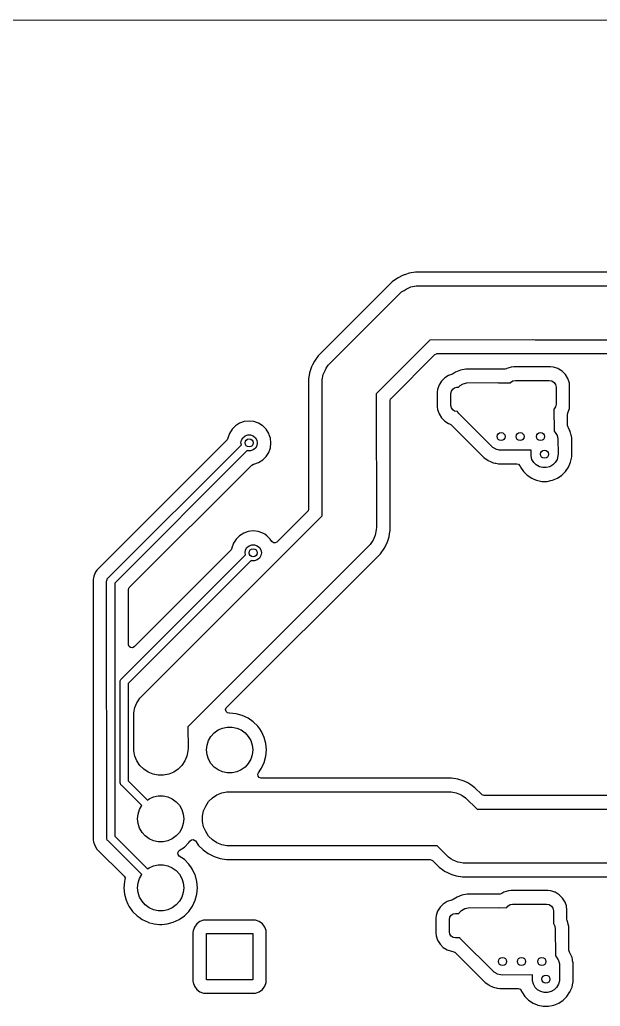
# Model space of a CAD drawing. Extents: x 40 to 347, y -158 to -43.
# Drawn here: x 246 to 267.39, y -138.02 to -101.65 of the extents above; entities that cross this region are included whole.
import ezdxf

# ---------------------------------------------------------------- set-up
doc = ezdxf.new("R2010")
doc.units = 0
doc.layers.add('BLACK', color=7, linetype='CONTINUOUS')

msp = doc.modelspace()

# ---------------------------------------------------------------- linework, layer by layer
at = {"layer": 'BLACK', "linetype": 'CONTINUOUS'}
for p, q in [((207.602681, -101.6505), (342.490236, -101.686013)), ((259.916065, -111.176238), (259.724988, -111.315065)), ((260.126503, -111.069014), (259.916065, -111.176238)), ((260.162865, -111.057199), (260.126503, -111.069014)), ((260.18178, -111.051054), (260.162865, -111.057199)), ((260.215132, -111.040216), (260.18178, -111.051054)), ((260.351131, -110.996027), (260.215132, -111.040216)), ((260.584403, -110.959081), (260.351131, -110.996027)), ((285.580434, -110.959081), (260.584403, -110.959081)), ((259.724988, -111.315065), (256.995484, -114.044569)), ((260.068106, -111.686571), (260.157331, -111.626953)), ((260.157331, -111.626953), (260.231103, -111.57766)), ((260.231103, -111.57766), (260.412215, -111.502641)), ((260.412215, -111.502641), (260.604483, -111.464396)), ((260.604483, -111.464396), (264.99, -111.459581)), ((264.99, -111.459581), (265.087121, -111.464351)), ((265.087121, -111.464351), (285.826614, -111.459674)), ((257.366989, -114.387687), (259.995393, -111.752474)), ((259.995393, -111.752474), (260.068106, -111.686571)), ((261.111296, -113.459132), (259.135641, -115.439905)), ((264.896268, -113.454976), (261.111296, -113.459132)), ((264.99, -113.459581), (264.896268, -113.454976)), ((286.338017, -113.454766), (264.99, -113.459581)), ((256.995484, -114.044569), (256.856657, -114.235646)), ((259.676819, -115.607289), (261.287708, -113.9964)), ((261.287708, -113.9964), (261.349031, -113.962915)), ((261.349031, -113.962915), (261.375389, -113.960081)), ((261.375389, -113.960081), (285.533567, -113.960081)), ((256.749433, -114.446084), (256.676446, -114.670712)), ((256.787838, -114.370713), (256.749433, -114.446084)), ((256.856657, -114.235646), (256.787838, -114.370713)), ((257.18306, -114.731796), (257.258079, -114.550684)), ((257.258079, -114.550684), (257.293577, -114.497558)), ((257.293577, -114.497558), (257.366989, -114.387687)), ((262.433789, -114.528807), (262.240502, -114.567254)), ((263.877599, -114.528807), (262.433789, -114.528807)), ((263.930311, -114.513854), (263.877599, -114.528807)), ((263.93145, -114.516297), (263.930311, -114.513854)), ((263.938, -114.513242), (263.93145, -114.516297)), ((264.104532, -114.458058), (263.938, -114.513242)), ((264.104535, -114.458057), (264.104532, -114.458058)), ((264.207313, -114.447558), (264.104535, -114.458057)), ((264.20733, -114.447557), (264.207313, -114.447558)), ((265.557342, -114.447557), (264.20733, -114.447557)), ((265.660127, -114.458057), (265.557342, -114.447557)), ((265.660129, -114.458058), (265.660127, -114.458057)), ((265.825194, -114.512755), (265.660129, -114.458058)), ((265.826663, -114.513242), (265.825194, -114.512755)), ((265.826668, -114.513244), (265.826663, -114.513242)), ((265.862509, -114.535351), (265.826668, -114.513244)), ((265.975988, -114.605345), (265.862509, -114.535351)), ((256.676446, -114.670712), (256.6395, -114.903983)), ((256.6395, -114.903983), (256.6395, -119.68711)), ((257.144815, -114.924064), (257.18306, -114.731796)), ((261.654287, -114.850089), (261.534364, -114.970012)), ((261.654291, -114.850086), (261.654287, -114.850089)), ((261.798626, -114.761058), (261.654291, -114.850086)), ((261.798637, -114.761053), (261.798626, -114.761058)), ((261.946597, -114.712024), (261.798637, -114.761053)), ((261.976482, -114.697421), (261.946597, -114.712024)), ((262.058409, -114.64268), (261.976482, -114.697421)), ((262.058425, -114.642671), (262.058409, -114.64268)), ((262.240492, -114.567257), (262.058425, -114.642671)), ((262.240502, -114.567254), (262.240492, -114.567257)), ((266.100044, -114.729401), (265.975988, -114.605345)), ((266.192146, -114.878723), (266.100044, -114.729401)), ((266.247331, -115.04526), (266.192146, -114.878723)), ((257.14, -115.022081), (257.144815, -114.924064)), ((257.144357, -119.941708), (257.14, -115.022081)), ((261.391983, -115.275347), (261.381832, -115.374704)), ((261.445328, -115.114362), (261.391983, -115.275347)), ((261.445333, -115.114351), (261.445328, -115.114362)), ((261.534361, -114.970016), (261.445333, -115.114351)), ((261.534364, -114.970012), (261.534361, -114.970016)), ((261.899459, -115.336953), (261.948233, -115.263958)), ((261.948233, -115.263958), (262.021228, -115.215184)), ((262.021228, -115.215184), (262.107332, -115.198057)), ((262.107332, -115.198057), (262.162524, -115.198057)), ((262.162524, -115.198057), (262.227951, -115.13263)), ((262.227951, -115.13263), (262.34099, -115.067367)), ((262.34099, -115.067367), (262.467069, -115.033585)), ((262.467069, -115.033585), (263.582332, -115.029307)), ((263.582332, -115.029307), (263.641479, -115.033184)), ((263.641479, -115.033184), (264.073531, -115.031792)), ((264.073531, -115.031792), (264.080555, -115.02128)), ((264.080555, -115.02128), (264.161661, -114.967087)), ((264.161661, -114.967087), (264.257332, -114.948057)), ((264.257332, -114.948057), (265.507332, -114.948057)), ((265.507332, -114.948057), (265.603003, -114.967087)), ((265.603003, -114.967087), (265.684109, -115.02128)), ((265.684109, -115.02128), (265.738302, -115.102386)), ((265.738302, -115.102386), (265.757332, -115.198057)), ((265.757332, -115.198057), (265.757332, -115.823057)), ((266.257831, -115.148049), (266.247331, -115.04526)), ((266.257832, -115.721394), (266.257831, -115.148049)), ((259.135641, -115.439905), (259.14, -120.36)), ((259.6405, -115.69497), (259.660185, -115.627931)), ((259.660185, -115.627931), (259.676819, -115.607289)), ((261.381832, -115.374704), (261.381832, -115.921394)), ((261.882332, -115.423057), (261.899459, -115.336953)), ((261.882332, -115.873057), (261.882332, -115.423057)), ((259.6405, -115.921394), (259.6405, -115.69497)), ((259.6405, -120.478097), (259.6405, -115.921394)), ((261.381832, -115.921394), (261.381833, -115.921412)), ((261.381833, -115.921412), (261.391982, -116.020764)), ((261.899459, -115.959161), (261.882332, -115.873057)), ((261.948233, -116.032156), (261.899459, -115.959161)), ((265.684109, -115.999834), (265.678764, -116.003404)), ((265.678764, -116.003404), (265.6816, -116.809099)), ((265.738302, -115.918728), (265.684109, -115.999834)), ((265.757332, -115.823057), (265.738302, -115.918728)), ((266.19254, -116.141202), (266.247331, -115.975854)), ((266.247331, -115.975854), (266.257832, -115.873066)), ((266.257832, -115.873066), (266.257832, -115.721394)), ((261.391982, -116.020764), (261.391983, -116.020767)), ((261.391983, -116.020767), (261.445328, -116.181751)), ((261.445328, -116.181751), (261.445333, -116.181762)), ((261.445333, -116.181762), (261.534361, -116.326097)), ((261.534361, -116.326097), (261.534364, -116.326101)), ((261.534364, -116.326101), (261.654288, -116.446025)), ((262.021228, -116.08093), (261.948233, -116.032156)), ((262.107332, -116.098057), (262.021228, -116.08093)), ((262.1223, -116.098057), (262.107332, -116.098057)), ((262.135655, -116.121188), (262.1223, -116.098057)), ((262.13567, -116.121203), (262.135655, -116.121188)), ((262.178779, -116.17036), (262.13567, -116.121203)), ((263.427744, -117.413277), (262.178779, -116.17036)), ((266.182832, -116.189855), (266.1917, -116.149852)), ((266.182832, -116.601202), (266.182832, -116.189855)), ((266.189874, -116.149247), (266.19254, -116.141202)), ((266.1917, -116.149852), (266.189874, -116.149247)), ((253.947737, -116.620184), (253.820184, -116.747737)), ((254.100476, -116.524211), (253.947737, -116.620184)), ((254.270745, -116.464631), (254.100476, -116.524211)), ((254.27075, -116.46463), (254.270745, -116.464631)), ((254.449996, -116.444435), (254.27075, -116.46463)), ((254.450004, -116.444435), (254.449996, -116.444435)), ((254.629249, -116.46463), (254.450004, -116.444435)), ((254.629254, -116.464631), (254.629249, -116.46463)), ((254.799523, -116.524211), (254.629254, -116.464631)), ((254.925573, -116.603414), (254.799523, -116.524211)), ((254.952262, -116.620184), (254.925573, -116.603414)), ((255.079816, -116.747738), (254.952262, -116.620184)), ((261.654288, -116.446025), (261.798635, -116.53506)), ((261.798635, -116.53506), (261.826114, -116.544165)), ((261.826114, -116.544165), (261.874795, -116.574191)), ((261.874795, -116.574191), (261.901615, -116.601011)), ((261.901615, -116.601011), (261.90162, -116.601015)), ((261.90162, -116.601015), (262.955192, -117.654588)), ((266.182852, -116.603414), (266.182832, -116.601202)), ((266.203728, -116.670091), (266.182852, -116.603414)), ((266.218964, -116.692893), (266.203728, -116.670091)), ((266.243223, -116.751459), (266.218964, -116.692893)), ((253.663815, -117.077988), (253.636743, -117.1424)), ((253.66463, -117.070753), (253.663815, -117.077988)), ((253.664632, -117.070744), (253.66463, -117.070753)), ((253.72421, -116.900478), (253.664632, -117.070744)), ((253.820184, -116.747737), (253.72421, -116.900478)), ((254.168092, -117.147394), (254.220187, -117.057164)), ((254.220187, -117.057164), (254.3, -116.990192)), ((254.3, -116.990192), (254.397906, -116.954558)), ((254.397906, -116.954558), (254.502094, -116.954558)), ((254.502094, -116.954558), (254.6, -116.990192)), ((254.6, -116.990192), (254.679813, -117.057164)), ((254.679813, -117.057164), (254.731908, -117.147394)), ((255.175789, -116.900478), (255.079816, -116.747738)), ((255.192607, -116.948541), (255.175789, -116.900478)), ((255.235368, -117.070745), (255.192607, -116.948541)), ((255.235369, -117.07075), (255.235368, -117.070745)), ((255.255565, -117.249996), (255.235369, -117.07075)), ((265.6816, -116.809099), (265.685885, -116.813254)), ((265.685885, -116.813254), (265.729, -116.862417)), ((265.729, -116.862417), (265.729009, -116.862426)), ((265.729009, -116.862426), (265.772353, -116.9375)), ((265.772353, -116.9375), (265.794272, -116.975465)), ((265.794272, -116.975465), (265.828055, -117.101544)), ((266.271922, -116.820745), (266.243223, -116.751459)), ((266.274775, -116.827634), (266.271922, -116.820745)), ((266.294383, -116.874971), (266.274775, -116.827634)), ((266.30542, -116.930455), (266.294383, -116.874971)), ((266.309017, -116.94854), (266.30542, -116.930455)), ((266.309017, -116.948541), (266.309017, -116.94854)), ((266.332832, -117.068263), (266.309017, -116.948541)), ((266.332832, -117.76535), (266.332832, -117.068263)), ((253.628277, -117.151776), (248.844727, -121.935325)), ((249.225279, -122.266665), (254.163192, -117.324819)), ((253.636743, -117.1424), (253.628277, -117.151776)), ((254.15, -117.25), (254.168092, -117.147394)), ((254.163192, -117.324819), (254.15, -117.25)), ((254.679813, -117.442836), (254.6, -117.509808)), ((254.731908, -117.352606), (254.679813, -117.442836)), ((254.731908, -117.147394), (254.75, -117.25)), ((254.75, -117.25), (254.731908, -117.352606)), ((255.175789, -117.599522), (255.235368, -117.429255)), ((255.235368, -117.429255), (255.235369, -117.429249)), ((255.235369, -117.429249), (255.255565, -117.250003)), ((255.255565, -117.250003), (255.255565, -117.249996)), ((263.427951, -117.413484), (263.427744, -117.413277)), ((263.521399, -117.467436), (263.427951, -117.413484)), ((265.828055, -117.101544), (265.828055, -117.101676)), ((265.828055, -117.101676), (265.832332, -117.666807)), ((254.372149, -117.536067), (249.497146, -122.414952)), ((254.397906, -117.545442), (254.372149, -117.536067)), ((254.502094, -117.545442), (254.397906, -117.545442)), ((254.6, -117.509808), (254.502094, -117.545442)), ((254.952262, -117.879816), (255.079816, -117.752262)), ((255.079816, -117.752262), (255.175789, -117.599522)), ((262.955192, -117.654588), (262.955193, -117.654589)), ((262.955193, -117.654589), (263.045192, -117.744588)), ((263.045192, -117.744588), (263.094551, -117.793947)), ((263.094551, -117.793947), (263.258411, -117.903435)), ((263.54099, -117.478747), (263.521399, -117.467436)), ((263.667069, -117.51253), (263.54099, -117.478747)), ((263.667084, -117.51253), (263.667069, -117.51253)), ((263.732332, -117.516807), (263.667084, -117.51253)), ((264.834957, -117.513693), (263.732332, -117.516807)), ((264.83661, -117.73207), (264.834957, -117.513693)), ((264.870392, -117.858149), (264.83661, -117.73207)), ((265.828054, -117.73207), (265.794272, -117.858149)), ((265.832332, -117.666807), (265.828054, -117.73207)), ((266.314274, -117.858646), (266.332832, -117.76535)), ((250.036814, -122.58313), (254.548223, -118.07172)), ((254.548223, -118.07172), (254.609544, -118.038237)), ((254.609544, -118.038237), (254.62202, -118.036183)), ((254.62202, -118.036183), (254.629255, -118.035368)), ((254.629255, -118.035368), (254.799522, -117.975789)), ((254.799522, -117.975789), (254.952262, -117.879816)), ((263.258411, -117.903435), (263.258418, -117.903439)), ((263.258418, -117.903439), (263.369673, -117.949522)), ((263.369673, -117.949522), (263.440496, -117.978858)), ((263.440496, -117.978858), (263.5138, -117.993439)), ((263.5138, -117.993439), (263.543797, -117.999406)), ((263.543797, -117.999406), (263.633788, -118.017307)), ((263.633788, -118.017307), (263.633791, -118.017307)), ((263.633791, -118.017307), (263.633792, -118.017307)), ((263.633792, -118.017307), (263.830872, -118.017307)), ((263.830872, -118.017307), (264.311727, -118.017307)), ((264.311727, -118.017307), (264.378766, -118.036992)), ((264.378766, -118.036992), (264.424521, -118.089796)), ((264.424521, -118.089796), (264.426271, -118.093816)), ((264.426271, -118.093816), (264.43186, -118.107307)), ((264.43186, -118.107307), (264.445699, -118.140719)), ((264.445699, -118.140719), (264.445703, -118.140726)), ((264.445703, -118.140726), (264.555192, -118.304589)), ((264.935655, -117.971188), (264.870392, -117.858149)), ((265.027951, -118.063484), (264.935655, -117.971188)), ((265.14099, -118.128747), (265.027951, -118.063484)), ((265.267069, -118.162529), (265.14099, -118.128747)), ((265.397595, -118.162529), (265.267069, -118.162529)), ((265.523674, -118.128747), (265.397595, -118.162529)), ((265.636713, -118.063484), (265.523674, -118.128747)), ((265.729009, -117.971188), (265.636713, -118.063484)), ((265.794272, -117.858149), (265.729009, -117.971188)), ((266.109471, -118.304589), (266.218964, -118.140721)), ((266.218964, -118.140721), (266.294383, -117.958642)), ((266.294383, -117.958642), (266.314274, -117.858646)), ((264.555192, -118.304589), (264.694546, -118.443943)), ((264.694546, -118.443943), (264.69455, -118.443946)), ((264.69455, -118.443946), (264.858411, -118.553435)), ((264.858411, -118.553435), (264.858424, -118.553442)), ((264.858424, -118.553442), (264.941856, -118.588)), ((265.624167, -118.628858), (265.806246, -118.553439)), ((265.806246, -118.553439), (265.970114, -118.443946)), ((265.970114, -118.443946), (266.109471, -118.304589)), ((264.941856, -118.588), (265.040497, -118.628858)), ((265.040497, -118.628858), (265.040501, -118.628858)), ((265.040501, -118.628858), (265.040502, -118.628859)), ((265.040502, -118.628859), (265.233788, -118.667307)), ((265.233788, -118.667307), (265.233791, -118.667307)), ((265.233791, -118.667307), (265.430875, -118.667307)), ((265.430875, -118.667307), (265.560914, -118.641439)), ((265.560914, -118.641439), (265.624167, -118.628858)), ((250.426989, -126.665606), (257.144357, -119.941708)), ((256.603181, -119.774791), (255.474983, -120.902988)), ((256.619815, -119.754149), (256.603181, -119.774791)), ((256.6395, -119.68711), (256.619815, -119.754149)), ((259.14, -120.36), (259.135185, -120.458017)), ((254.097737, -120.670184), (253.970184, -120.797737)), ((254.250476, -120.574211), (254.097737, -120.670184)), ((254.420745, -120.514631), (254.250476, -120.574211)), ((254.42075, -120.51463), (254.420745, -120.514631)), ((254.599996, -120.494435), (254.42075, -120.51463)), ((254.600004, -120.494435), (254.599996, -120.494435)), ((254.779249, -120.51463), (254.600004, -120.494435)), ((254.779254, -120.514631), (254.779249, -120.51463)), ((254.949523, -120.574211), (254.779254, -120.514631)), ((255.022688, -120.620184), (254.949523, -120.574211)), ((255.102262, -120.670184), (255.022688, -120.620184)), ((255.229816, -120.797738), (255.102262, -120.670184)), ((259.09694, -120.650285), (259.021921, -120.831397)), ((259.135185, -120.458017), (259.09694, -120.650285)), ((259.530568, -120.935992), (259.603553, -120.711369)), ((259.603553, -120.711369), (259.619973, -120.60769)), ((259.619973, -120.60769), (259.6405, -120.478097)), ((258.91301, -120.994394), (252.197091, -127.71684)), ((253.87421, -120.950478), (253.814632, -121.120744)), ((253.970184, -120.797737), (253.87421, -120.950478)), ((254.370187, -121.107164), (254.45, -121.040192)), ((254.45, -121.040192), (254.547906, -121.004558)), ((254.547906, -121.004558), (254.652094, -121.004558)), ((254.652094, -121.004558), (254.75, -121.040192)), ((254.75, -121.040192), (254.829813, -121.107164)), ((255.282308, -120.881279), (255.229816, -120.797738)), ((255.288035, -120.889617), (255.282308, -120.881279)), ((255.343968, -120.931489), (255.288035, -120.889617)), ((255.41366, -120.936473), (255.343968, -120.931489)), ((255.474983, -120.902988), (255.41366, -120.936473)), ((258.983019, -120.889617), (258.91301, -120.994394)), ((259.021921, -120.831397), (258.983019, -120.889617)), ((259.423343, -121.146434), (259.530568, -120.935992)), ((249.725279, -125.966665), (254.313194, -121.374828)), ((253.778277, -121.201775), (250.212181, -124.767872)), ((253.619583, -127.002442), (259.284517, -121.33751)), ((253.786743, -121.1924), (253.778277, -121.201775)), ((253.813815, -121.127988), (253.786743, -121.1924)), ((253.81463, -121.120752), (253.813815, -121.127988)), ((253.814632, -121.120744), (253.81463, -121.120752)), ((254.3, -121.3), (254.318092, -121.197394)), ((254.313194, -121.374828), (254.3, -121.3)), ((254.318092, -121.197394), (254.370187, -121.107164)), ((254.829813, -121.107164), (254.881908, -121.197394)), ((254.881908, -121.402606), (254.829813, -121.492836)), ((254.881908, -121.197394), (254.9, -121.3)), ((254.9, -121.3), (254.881908, -121.402606)), ((259.284517, -121.33751), (259.423343, -121.146434)), ((254.522159, -121.586071), (249.99719, -126.114906)), ((254.547906, -121.595442), (254.522159, -121.586071)), ((254.652094, -121.595442), (254.547906, -121.595442)), ((254.75, -121.559808), (254.652094, -121.595442)), ((254.829813, -121.492836), (254.75, -121.559808)), ((248.724497, -122.160261), (248.6995, -122.285928)), ((248.724499, -122.160255), (248.724497, -122.160261)), ((248.773533, -122.041875), (248.724499, -122.160255)), ((248.773536, -122.04187), (248.773533, -122.041875)), ((248.784281, -122.025791), (248.773536, -122.04187)), ((248.784283, -122.025788), (248.784281, -122.025791)), ((248.844726, -121.935326), (248.784283, -122.025788)), ((248.844727, -121.935325), (248.844726, -121.935326)), ((248.6995, -122.285928), (248.6995, -122.285931)), ((248.6995, -122.285931), (248.6995, -131.869794)), ((249.2, -122.35), (249.202882, -122.320736)), ((249.202882, -131.834989), (249.2, -122.35)), ((249.202882, -122.320736), (249.2173, -122.285928)), ((249.2173, -122.285928), (249.225279, -122.266665)), ((249.497146, -122.414952), (249.499982, -131.747505)), ((250.0005, -122.670806), (250.020185, -122.603767)), ((250.0005, -124.680191), (250.0005, -122.670806)), ((250.020185, -122.603767), (250.036814, -122.58313)), ((250.000816, -124.689037), (250.0005, -124.680191)), ((250.025233, -124.754501), (250.000816, -124.689037)), ((250.081166, -124.796373), (250.025233, -124.754501)), ((250.150858, -124.801357), (250.081166, -124.796373)), ((250.212181, -124.767872), (250.150858, -124.801357)), ((249.7, -126.05), (249.702882, -126.020736)), ((249.702882, -129.794989), (249.7, -126.05)), ((249.702882, -126.020736), (249.712159, -125.998339)), ((249.712159, -125.998339), (249.725279, -125.966665)), ((249.99719, -126.114906), (249.999955, -129.707425)), ((250.24306, -127.009715), (250.318079, -126.828603)), ((250.318079, -126.828603), (250.363416, -126.760751)), ((250.363416, -126.760751), (250.426989, -126.665606)), ((250.2, -127.3), (250.204815, -127.201983)), ((250.204815, -127.201983), (250.24306, -127.009715)), ((253.583462, -127.083228), (253.606841, -127.017385)), ((253.599393, -127.151257), (253.583462, -127.083228)), ((253.649573, -127.199875), (253.599393, -127.151257)), ((253.606841, -127.017385), (253.619583, -127.002442)), ((253.718073, -127.213645), (253.649573, -127.199875)), ((253.73031, -127.212574), (253.718073, -127.213645)), ((253.732332, -127.212398), (253.73031, -127.212574)), ((253.732333, -127.212398), (253.732332, -127.212398)), ((253.967735, -127.232993), (253.732333, -127.212398)), ((253.967745, -127.232995), (253.967735, -127.232993)), ((254.195987, -127.294151), (253.967745, -127.232995)), ((250.204815, -128.600098), (250.2, -127.3)), ((254.195991, -127.294153), (254.195987, -127.294151)), ((254.195995, -127.294154), (254.195991, -127.294153)), ((254.394361, -127.386654), (254.195995, -127.294154)), ((254.410162, -127.394022), (254.394361, -127.386654)), ((254.410166, -127.394024), (254.410162, -127.394022)), ((254.603727, -127.529558), (254.410166, -127.394024)), ((254.603734, -127.529563), (254.603727, -127.529558)), ((254.770826, -127.696654), (254.603734, -127.529563)), ((252.197091, -127.71684), (252.2, -128.502081)), ((253.044668, -128.06844), (253.163571, -127.936384)), ((253.163571, -127.936384), (253.307332, -127.831935)), ((253.307332, -127.831935), (253.469668, -127.759659)), ((253.469668, -127.759659), (253.643483, -127.722713)), ((253.643483, -127.722713), (253.821181, -127.722713)), ((253.821181, -127.722713), (253.994996, -127.759659)), ((253.994996, -127.759659), (254.157332, -127.831935)), ((254.157332, -127.831935), (254.301093, -127.936384)), ((254.301093, -127.936384), (254.419996, -128.06844)), ((254.839269, -127.794401), (254.770826, -127.696654)), ((254.906367, -127.890228), (254.839269, -127.794401)), ((255.006235, -128.104394), (254.906367, -127.890228)), ((252.900907, -128.391332), (252.955818, -128.222331)), ((252.955818, -128.222331), (253.044668, -128.06844)), ((254.419996, -128.06844), (254.508846, -128.222331)), ((254.508846, -128.222331), (254.563757, -128.391332)), ((255.067395, -128.332649), (255.006235, -128.104394)), ((255.087991, -128.568057), (255.067395, -128.332649)), ((250.24306, -128.792366), (250.204815, -128.600098)), ((252.195185, -128.600098), (252.15694, -128.792366)), ((252.2, -128.502081), (252.195185, -128.600098)), ((252.882332, -128.568057), (252.900907, -128.391332)), ((252.900907, -128.744782), (252.882332, -128.568057)), ((254.563757, -128.391332), (254.582332, -128.568057)), ((254.582332, -128.568057), (254.563757, -128.744782)), ((255.067395, -128.803465), (255.087991, -128.568057)), ((250.318079, -128.973478), (250.24306, -128.792366)), ((250.42699, -129.136474), (250.318079, -128.973478)), ((252.081921, -128.973478), (251.97301, -129.136474)), ((252.15694, -128.792366), (252.081921, -128.973478)), ((252.955818, -128.913783), (252.900907, -128.744782)), ((253.044668, -129.067674), (252.955818, -128.913783)), ((253.163571, -129.19973), (253.044668, -129.067674)), ((254.419996, -129.067674), (254.301093, -129.19973)), ((254.508846, -128.913783), (254.419996, -129.067674)), ((254.563757, -128.744782), (254.508846, -128.913783)), ((254.906367, -129.245887), (255.006235, -129.03172)), ((255.006235, -129.03172), (255.067395, -128.803465)), ((250.565607, -129.275091), (250.42699, -129.136474)), ((250.728603, -129.384002), (250.565607, -129.275091)), ((250.909715, -129.459021), (250.728603, -129.384002)), ((251.101983, -129.497266), (250.909715, -129.459021)), ((251.490285, -129.459021), (251.298017, -129.497266)), ((251.671397, -129.384002), (251.490285, -129.459021)), ((251.834393, -129.275091), (251.671397, -129.384002)), ((251.97301, -129.136474), (251.834393, -129.275091)), ((253.307332, -129.304179), (253.163571, -129.19973)), ((253.469668, -129.376455), (253.307332, -129.304179)), ((253.643483, -129.413401), (253.469668, -129.376455)), ((253.821181, -129.413401), (253.643483, -129.413401)), ((253.994996, -129.376455), (253.821181, -129.413401)), ((254.157332, -129.304179), (253.994996, -129.376455)), ((254.301093, -129.19973), (254.157332, -129.304179)), ((254.768587, -129.46591), (254.78975, -129.412434)), ((254.78975, -129.412434), (254.883971, -129.277872)), ((254.883971, -129.277872), (254.906367, -129.245887)), ((249.706148, -129.802873), (249.702882, -129.794989)), ((249.725279, -129.84906), (249.706148, -129.802873)), ((249.999955, -129.707425), (250.708978, -130.414331)), ((251.298017, -129.497266), (251.101983, -129.497266)), ((254.778531, -129.535068), (254.768587, -129.46591)), ((254.824286, -129.587872), (254.778531, -129.535068)), ((254.891325, -129.607557), (254.824286, -129.587872)), ((261.910424, -129.607557), (254.891325, -129.607557)), ((261.910429, -129.607557), (261.910424, -129.607557)), ((262.1437, -129.644503), (261.910429, -129.607557)), ((262.368328, -129.71749), (262.1437, -129.644503)), ((262.501651, -129.785422), (262.368328, -129.71749)), ((262.578766, -129.824714), (262.501651, -129.785422)), ((262.670444, -129.891323), (262.578766, -129.824714)), ((249.743934, -129.871791), (249.725279, -129.84906)), ((250.496674, -130.622284), (249.743934, -129.871791)), ((253.260935, -130.226136), (253.442047, -130.151117)), ((253.442047, -130.151117), (253.634315, -130.112872)), ((253.634315, -130.112872), (261.792332, -130.108057)), ((261.792332, -130.108057), (261.890349, -130.112872)), ((261.890349, -130.112872), (262.082617, -130.151117)), ((262.082617, -130.151117), (262.263729, -130.226136)), ((262.769843, -129.963541), (262.670444, -129.891323)), ((263.01754, -130.211238), (262.769843, -129.963541)), ((250.708978, -130.414331), (250.767332, -130.371935)), ((250.767332, -130.371935), (250.929668, -130.299659)), ((250.929668, -130.299659), (251.103483, -130.262713)), ((251.103483, -130.262713), (251.281181, -130.262713)), ((251.281181, -130.262713), (251.454996, -130.299659)), ((251.454996, -130.299659), (251.617332, -130.371935)), ((251.617332, -130.371935), (251.761093, -130.476384)), ((251.761093, -130.476384), (251.879996, -130.60844)), ((252.850411, -130.63666), (252.959322, -130.473664)), ((252.959322, -130.473664), (253.097939, -130.335047)), ((253.097939, -130.335047), (253.260935, -130.226136)), ((262.263729, -130.226136), (262.297344, -130.248597)), ((262.297344, -130.248597), (262.426726, -130.335046)), ((262.426726, -130.335046), (262.848477, -130.752768)), ((263.038182, -130.227872), (263.01754, -130.211238)), ((263.105221, -130.247557), (263.038182, -130.227872)), ((286.350424, -130.247557), (263.105221, -130.247557)), ((250.360907, -130.931332), (250.415818, -130.762331)), ((250.415818, -130.762331), (250.496674, -130.622284)), ((251.879996, -130.60844), (251.968846, -130.762331)), ((251.968846, -130.762331), (252.023757, -130.931332)), ((252.737147, -131.01004), (252.775392, -130.817772)), ((252.775392, -130.817772), (252.850411, -130.63666)), ((262.848477, -130.752768), (286.232332, -130.748057)), ((250.342332, -131.108057), (250.360907, -130.931332)), ((250.360907, -131.284782), (250.342332, -131.108057)), ((252.023757, -130.931332), (252.042332, -131.108057)), ((252.042332, -131.108057), (252.023757, -131.284782)), ((252.737147, -131.206074), (252.737147, -131.01004)), ((252.775392, -131.398342), (252.737147, -131.206074)), ((250.415818, -131.453783), (250.360907, -131.284782)), ((250.504668, -131.607674), (250.415818, -131.453783)), ((250.623571, -131.73973), (250.504668, -131.607674)), ((251.879996, -131.607674), (251.761093, -131.73973)), ((251.968846, -131.453783), (251.879996, -131.607674)), ((252.023757, -131.284782), (251.968846, -131.453783)), ((252.850411, -131.579454), (252.775392, -131.398342)), ((252.959322, -131.74245), (252.850411, -131.579454)), ((248.6995, -131.869796), (248.699499, -131.869796)), ((248.699499, -131.869796), (248.719053, -131.968092)), ((248.6995, -131.869794), (248.6995, -131.869796)), ((248.719053, -131.968092), (248.719053, -131.968093)), ((248.719053, -131.968093), (248.724496, -131.995462)), ((248.724496, -131.995462), (248.724498, -131.995467)), ((248.724498, -131.995467), (248.724499, -131.995469)), ((248.724499, -131.995469), (248.773535, -132.113852)), ((249.207947, -131.847216), (249.202882, -131.834989)), ((249.225279, -131.88906), (249.207947, -131.847216)), ((249.243934, -131.911791), (249.225279, -131.88906)), ((250.496854, -133.161973), (249.243934, -131.911791)), ((249.499982, -131.747505), (250.709252, -132.954132)), ((250.767332, -131.844179), (250.623571, -131.73973)), ((250.929668, -131.916455), (250.767332, -131.844179)), ((251.103483, -131.953401), (250.929668, -131.916455)), ((251.281181, -131.953401), (251.103483, -131.953401)), ((251.454996, -131.916455), (251.281181, -131.953401)), ((251.617332, -131.844179), (251.454996, -131.916455)), ((251.761093, -131.73973), (251.617332, -131.844179)), ((252.063733, -132.146552), (252.230827, -131.979458)), ((252.230827, -131.979458), (252.26848, -131.925682)), ((252.26848, -131.925682), (252.323054, -131.882059)), ((252.323054, -131.882059), (252.392553, -131.874865)), ((252.392553, -131.874865), (252.454908, -131.906387)), ((252.454908, -131.906387), (252.470371, -131.92392)), ((252.470371, -131.92392), (252.587815, -132.085567)), ((253.097939, -131.881067), (252.959322, -131.74245)), ((253.260935, -131.989978), (253.097939, -131.881067)), ((253.442047, -132.064997), (253.260935, -131.989978)), ((248.773535, -132.113852), (248.844723, -132.220394)), ((248.844723, -132.220394), (248.844726, -132.220398)), ((248.844726, -132.220398), (248.844727, -132.220399)), ((248.844727, -132.220399), (249.844622, -133.220293)), ((251.827355, -132.355557), (251.858878, -132.293202)), ((251.834549, -132.425055), (251.827355, -132.355557)), ((251.858878, -132.293202), (251.878174, -132.276482)), ((251.878174, -132.276482), (251.912322, -132.252571)), ((251.912322, -132.252571), (252.063733, -132.146552)), ((252.587815, -132.085567), (252.754822, -132.252574)), ((252.754822, -132.252574), (252.945899, -132.3914)), ((253.634315, -132.103242), (253.442047, -132.064997)), ((253.732332, -132.108057), (253.634315, -132.103242)), ((261.376388, -132.103545), (253.732332, -132.108057)), ((261.797939, -132.521068), (261.376388, -132.103545)), ((251.878174, -132.479632), (251.834549, -132.425055)), ((252.063728, -132.609558), (251.878174, -132.479632)), ((252.063734, -132.609563), (252.063728, -132.609558)), ((252.230826, -132.776654), (252.063734, -132.609563)), ((252.945899, -132.3914), (253.011951, -132.425055)), ((253.011951, -132.425055), (253.156335, -132.498623)), ((253.156335, -132.498623), (253.156337, -132.498623)), ((253.156337, -132.498623), (253.15634, -132.498625)), ((253.15634, -132.498625), (253.193097, -132.510568)), ((253.193097, -132.510568), (253.380963, -132.57161)), ((253.380963, -132.57161), (253.614235, -132.608557)), ((253.614235, -132.608557), (253.61424, -132.608557)), ((253.61424, -132.608557), (261.119442, -132.608557)), ((261.119442, -132.608557), (261.186481, -132.628242)), ((261.186481, -132.628242), (261.207123, -132.644876)), ((261.207123, -132.644876), (261.454823, -132.892576)), ((261.885975, -132.579891), (261.797939, -132.521068)), ((261.960935, -132.629978), (261.885975, -132.579891)), ((262.025735, -132.656819), (261.960935, -132.629978)), ((262.142048, -132.704998), (262.025735, -132.656819)), ((262.227564, -132.722007), (262.142048, -132.704998)), ((262.334315, -132.743242), (262.227564, -132.722007)), ((250.709252, -132.954132), (250.767332, -132.911935)), ((250.767332, -132.911935), (250.929668, -132.839659)), ((250.929668, -132.839659), (251.103483, -132.802713)), ((251.103483, -132.802713), (251.281181, -132.802713)), ((251.281181, -132.802713), (251.454996, -132.839659)), ((251.454996, -132.839659), (251.617332, -132.911935)), ((251.617332, -132.911935), (251.761093, -133.016384)), ((251.761093, -133.016384), (251.879996, -133.14844)), ((252.326641, -132.913492), (252.230826, -132.776654)), ((252.366367, -132.970228), (252.326641, -132.913492)), ((252.466235, -133.184394), (252.366367, -132.970228)), ((261.454823, -132.892576), (261.454828, -132.89258)), ((261.454828, -132.89258), (261.582545, -132.985371)), ((261.582545, -132.985371), (261.645899, -133.0314)), ((261.645899, -133.0314), (261.779991, -133.099723)), ((261.779991, -133.099723), (261.856335, -133.138623)), ((262.432332, -132.748057), (262.334315, -132.743242)), ((286.330349, -132.743242), (262.432332, -132.748057)), ((249.857269, -133.412647), (249.836673, -133.648056)), ((249.844622, -133.220293), (249.878107, -133.281616)), ((249.876716, -133.340065), (249.857269, -133.412646)), ((249.857269, -133.412646), (249.857269, -133.412647)), ((249.878107, -133.281616), (249.876716, -133.340065)), ((250.360907, -133.471332), (250.415818, -133.302331)), ((250.415818, -133.302331), (250.496854, -133.161973)), ((251.879996, -133.14844), (251.968846, -133.302331)), ((251.968846, -133.302331), (252.023757, -133.471332)), ((252.466236, -133.1844), (252.466235, -133.184394)), ((252.466237, -133.184401), (252.466236, -133.1844)), ((252.473527, -133.21161), (252.466237, -133.184401)), ((252.527395, -133.412649), (252.473527, -133.21161)), ((252.547991, -133.648057), (252.527395, -133.412649)), ((261.856335, -133.138623), (261.856337, -133.138623)), ((261.856337, -133.138623), (261.85634, -133.138625)), ((261.85634, -133.138625), (261.952228, -133.169781)), ((261.952228, -133.169781), (262.080963, -133.21161)), ((262.080963, -133.21161), (262.314235, -133.248557)), ((262.314235, -133.248557), (262.31424, -133.248557)), ((262.31424, -133.248557), (286.350429, -133.248557)), ((249.836673, -133.648056), (249.836673, -133.648057)), ((249.836673, -133.648057), (249.857268, -133.88346)), ((250.342332, -133.648057), (250.360907, -133.471332)), ((250.360907, -133.824782), (250.342332, -133.648057)), ((250.415818, -133.993783), (250.360907, -133.824782)), ((252.023757, -133.824782), (251.968846, -133.993783)), ((252.023757, -133.471332), (252.042332, -133.648057)), ((252.042332, -133.648057), (252.023757, -133.824782)), ((252.527395, -133.883465), (252.547991, -133.648057)), ((263.837991, -133.813246), (263.761631, -133.860346)), ((263.838, -133.813242), (263.837991, -133.813246)), ((264.004532, -133.758058), (263.838, -133.813242)), ((264.004535, -133.758057), (264.004532, -133.758058)), ((264.107313, -133.747558), (264.004535, -133.758057)), ((264.10733, -133.747557), (264.107313, -133.747558)), ((265.457342, -133.747557), (264.10733, -133.747557)), ((265.560127, -133.758057), (265.457342, -133.747557)), ((265.560129, -133.758058), (265.560127, -133.758057)), ((265.70919, -133.807452), (265.560129, -133.758058)), ((265.726663, -133.813242), (265.70919, -133.807452)), ((265.726668, -133.813244), (265.726663, -133.813242)), ((265.762974, -133.835638), (265.726668, -133.813244)), ((249.857268, -133.88346), (249.85727, -133.88347)), ((249.85727, -133.88347), (249.918426, -134.111712)), ((249.918426, -134.111712), (249.918428, -134.111716)), ((249.918428, -134.111716), (249.918429, -134.11172)), ((249.918429, -134.11172), (249.984454, -134.253311)), ((250.504668, -134.147674), (250.415818, -133.993783)), ((250.623571, -134.27973), (250.504668, -134.147674)), ((251.879996, -134.147674), (251.761093, -134.27973)), ((251.968846, -133.993783), (251.879996, -134.147674)), ((252.366367, -134.325887), (252.466235, -134.11172)), ((252.466235, -134.11172), (252.527395, -133.883465)), ((261.748626, -134.161058), (261.604291, -134.250086)), ((261.748637, -134.161053), (261.748626, -134.161058)), ((261.909622, -134.107708), (261.748637, -134.161053)), ((261.909629, -134.107707), (261.909622, -134.107708)), ((261.910407, -134.107628), (261.909629, -134.107707)), ((261.911004, -134.107412), (261.910407, -134.107628)), ((261.916249, -134.10629), (261.911004, -134.107412)), ((261.966693, -134.087372), (261.916097, -134.10558)), ((261.916097, -134.10558), (261.916249, -134.10629)), ((262.108411, -133.992678), (261.966693, -134.087372)), ((262.108424, -133.992671), (262.108411, -133.992678)), ((262.290492, -133.917257), (262.108424, -133.992671)), ((262.290502, -133.917254), (262.290492, -133.917257)), ((262.483789, -133.878807), (262.290502, -133.917254)), ((263.696535, -133.878807), (262.483789, -133.878807)), ((263.761631, -133.860346), (263.696535, -133.878807)), ((265.875988, -133.905345), (265.762974, -133.835638)), ((266.000044, -134.029401), (265.875988, -133.905345)), ((266.092146, -134.178723), (266.000044, -134.029401)), ((266.136505, -134.312589), (266.092146, -134.178723)), ((249.984454, -134.253311), (250.018297, -134.325887)), ((250.018297, -134.325887), (250.018299, -134.325891)), ((250.018299, -134.325891), (250.109525, -134.456174)), ((250.109525, -134.456174), (250.153837, -134.519458)), ((250.153837, -134.519458), (250.320931, -134.686552)), ((250.767332, -134.384179), (250.623571, -134.27973)), ((250.929668, -134.456455), (250.767332, -134.384179)), ((251.103483, -134.493401), (250.929668, -134.456455)), ((251.281181, -134.493401), (251.103483, -134.493401)), ((251.454996, -134.456455), (251.281181, -134.493401)), ((251.617332, -134.384179), (251.454996, -134.456455)), ((251.761093, -134.27973), (251.617332, -134.384179)), ((252.063733, -134.686552), (252.230827, -134.519458)), ((252.230827, -134.519458), (252.366367, -134.325887)), ((261.395328, -134.514362), (261.341983, -134.675347)), ((261.395333, -134.514351), (261.395328, -134.514362)), ((261.484361, -134.370016), (261.395333, -134.514351)), ((261.484364, -134.370012), (261.484361, -134.370016)), ((261.604287, -134.250089), (261.484364, -134.370012)), ((261.604291, -134.250086), (261.604287, -134.250089)), ((262.185655, -134.574926), (262.277951, -134.48263)), ((262.277951, -134.48263), (262.39099, -134.417367)), ((262.39099, -134.417367), (262.517069, -134.383585)), ((262.517069, -134.383585), (263.632332, -134.379307)), ((263.632332, -134.379307), (263.691479, -134.383184)), ((263.691479, -134.383184), (263.939726, -134.382384)), ((263.939726, -134.382384), (263.980555, -134.32128)), ((263.980555, -134.32128), (264.061661, -134.267087)), ((264.061661, -134.267087), (264.157332, -134.248057)), ((264.157332, -134.248057), (265.407332, -134.248057)), ((265.407332, -134.248057), (265.503003, -134.267087)), ((265.503003, -134.267087), (265.584109, -134.32128)), ((265.584109, -134.32128), (265.638302, -134.402386)), ((265.638302, -134.402386), (265.657332, -134.498057)), ((265.657332, -134.498057), (265.657332, -134.961482)), ((266.14733, -134.345257), (266.136505, -134.312589)), ((266.147331, -134.34526), (266.14733, -134.345257)), ((266.15783, -134.448038), (266.147331, -134.34526)), ((266.157831, -134.448055), (266.15783, -134.448038)), ((266.157831, -134.812062), (266.157831, -134.448055)), ((250.320931, -134.686552), (250.394188, -134.737847)), ((250.394188, -134.737847), (250.514497, -134.822089)), ((250.514497, -134.822089), (250.514499, -134.82209)), ((250.514499, -134.82209), (250.514502, -134.822092)), ((250.514502, -134.822092), (250.728669, -134.92196)), ((251.655995, -134.92196), (251.870162, -134.822092)), ((251.870162, -134.822092), (252.063733, -134.686552)), ((252.639996, -134.894263), (252.524787, -134.980509)), ((252.640003, -134.894259), (252.639996, -134.894263)), ((252.774848, -134.843965), (252.640003, -134.894259)), ((252.834455, -134.837558), (252.774848, -134.843965)), ((252.834461, -134.837557), (252.834455, -134.837558)), ((254.630196, -134.837557), (252.834461, -134.837557)), ((254.630205, -134.837557), (254.630196, -134.837557)), ((254.630213, -134.837557), (254.630205, -134.837557)), ((254.630215, -134.837558), (254.630213, -134.837557)), ((254.689815, -134.843965), (254.630215, -134.837558)), ((254.82466, -134.894259), (254.689814, -134.843965)), ((254.689814, -134.843965), (254.689815, -134.843965)), ((254.824667, -134.894263), (254.82466, -134.894259)), ((254.939876, -134.980509), (254.824667, -134.894263)), ((261.341983, -134.675347), (261.331832, -134.774704)), ((261.331832, -134.774704), (261.331832, -135.321394)), ((261.832332, -134.823057), (261.849459, -134.736953)), ((261.832332, -135.273057), (261.832332, -134.823057)), ((261.849459, -134.736953), (261.898233, -134.663958)), ((261.898233, -134.663958), (261.971228, -134.615184)), ((261.971228, -134.615184), (262.057332, -134.598057)), ((262.057332, -134.598057), (262.1723, -134.598057)), ((262.1723, -134.598057), (262.185655, -134.574926)), ((266.16727, -134.859515), (266.157831, -134.812062)), ((266.194383, -134.924971), (266.16727, -134.859515)), ((250.728669, -134.92196), (250.728675, -134.921961)), ((250.728675, -134.921961), (250.728676, -134.921962)), ((250.728676, -134.921962), (250.739906, -134.924971)), ((250.739906, -134.924971), (250.956924, -134.98312)), ((250.956924, -134.98312), (251.14525, -134.999596)), ((251.14525, -134.999596), (251.192331, -135.003716)), ((251.192331, -135.003716), (251.192332, -135.003716)), ((251.192332, -135.003716), (251.192333, -135.003716)), ((251.192333, -135.003716), (251.231566, -135.000283)), ((251.231566, -135.000283), (251.42774, -134.98312)), ((251.42774, -134.98312), (251.655995, -134.92196)), ((252.38559, -135.255229), (252.381833, -135.29018)), ((252.38824, -135.230574), (252.38559, -135.255229)), ((252.438534, -135.095728), (252.38824, -135.230574)), ((252.438538, -135.095721), (252.438534, -135.095728)), ((252.524784, -134.980512), (252.438538, -135.095721)), ((252.524787, -134.980509), (252.524784, -134.980512)), ((254.939879, -134.980512), (254.939876, -134.980509)), ((255.026125, -135.095721), (254.939879, -134.980512)), ((255.026129, -135.095728), (255.026125, -135.095721)), ((255.072603, -135.220333), (255.026129, -135.095728)), ((255.076423, -135.230574), (255.072603, -135.220333)), ((255.082831, -135.290185), (255.076423, -135.230574)), ((261.849459, -135.359161), (261.832332, -135.273057)), ((265.657332, -134.961482), (265.688798, -135.015984)), ((265.688798, -135.015984), (265.694272, -135.025465)), ((265.694272, -135.025465), (265.728055, -135.151544)), ((265.728055, -135.151544), (265.728055, -135.151828)), ((265.728055, -135.151828), (265.7316, -136.159099)), ((266.207806, -134.992452), (266.194383, -134.924971)), ((266.224792, -135.077846), (266.207806, -134.992452)), ((266.224792, -135.077848), (266.224792, -135.077846)), ((266.232832, -135.118264), (266.224792, -135.077848)), ((266.232832, -135.361394), (266.232832, -135.118264)), ((252.381833, -135.29018), (252.381832, -135.290192)), ((252.381832, -135.290192), (252.381832, -137.085927)), ((252.882332, -137.038057), (252.882332, -135.338057)), ((252.882332, -135.338057), (254.582332, -135.338057)), ((254.582332, -135.338057), (254.582332, -137.038057)), ((255.082831, -135.321394), (255.082831, -135.290185)), ((255.082832, -137.08593), (255.082831, -135.321394)), ((261.331832, -135.321394), (261.331833, -135.321412)), ((261.331833, -135.321412), (261.341982, -135.420764)), ((261.341982, -135.420764), (261.341983, -135.420767)), ((261.341983, -135.420767), (261.395328, -135.581751)), ((261.395328, -135.581751), (261.395333, -135.581762)), ((261.395333, -135.581762), (261.484361, -135.726097)), ((261.898233, -135.432156), (261.849459, -135.359161)), ((261.971228, -135.48093), (261.898233, -135.432156)), ((262.057332, -135.498057), (261.971228, -135.48093)), ((262.20922, -135.498057), (262.057332, -135.498057)), ((262.228779, -135.52036), (262.20922, -135.498057)), ((263.477744, -136.763277), (262.228779, -135.52036)), ((266.232832, -135.951202), (266.232832, -135.361394)), ((261.484361, -135.726097), (261.484364, -135.726101)), ((261.484364, -135.726101), (261.604287, -135.846024)), ((261.604287, -135.846024), (261.604291, -135.846027)), ((261.604291, -135.846027), (261.748626, -135.935055)), ((261.748626, -135.935055), (261.748629, -135.935056)), ((261.748629, -135.935056), (261.748635, -135.93506)), ((261.748635, -135.93506), (261.909624, -135.988406)), ((261.909624, -135.988406), (261.954157, -135.992955)), ((261.954157, -135.992955), (262.018848, -136.01935)), ((266.232852, -135.953414), (266.232832, -135.951202)), ((266.253728, -136.020091), (266.232852, -135.953414)), ((262.018848, -136.01935), (262.029236, -136.028632)), ((262.029236, -136.028632), (263.005192, -137.004588)), ((265.7316, -136.159099), (265.735885, -136.163254)), ((265.735885, -136.163254), (265.779, -136.212417)), ((265.779, -136.212417), (265.779009, -136.212426)), ((265.779009, -136.212426), (265.830461, -136.301544)), ((265.830461, -136.301544), (265.844272, -136.325465)), ((265.844272, -136.325465), (265.878055, -136.451544)), ((266.268964, -136.042893), (266.253728, -136.020091)), ((266.31119, -136.144836), (266.268964, -136.042893)), ((266.344383, -136.224971), (266.31119, -136.144836)), ((266.357521, -136.291018), (266.344383, -136.224971)), ((266.36692, -136.338273), (266.357521, -136.291018)), ((266.382831, -136.418262), (266.36692, -136.338273)), ((265.878055, -136.451544), (265.878055, -136.451676)), ((265.878055, -136.451676), (265.882332, -137.016807)), ((266.382832, -136.418265), (266.382831, -136.418262)), ((266.382832, -137.11535), (266.382832, -136.418265)), ((252.381832, -137.085927), (252.381833, -137.085933)), ((252.381833, -137.085933), (252.38824, -137.14554)), ((254.582332, -137.038057), (252.882332, -137.038057)), ((255.076423, -137.14554), (255.082832, -137.08593)), ((263.005192, -137.004588), (263.005193, -137.004589)), ((263.005193, -137.004589), (263.08455, -137.083946)), ((263.08455, -137.083946), (263.144551, -137.143947)), ((263.477951, -136.763484), (263.477744, -136.763277)), ((263.582718, -136.823971), (263.477951, -136.763484)), ((263.59099, -136.828747), (263.582718, -136.823971)), ((263.717069, -136.86253), (263.59099, -136.828747)), ((263.717084, -136.86253), (263.717069, -136.86253)), ((263.782332, -136.866807), (263.717084, -136.86253)), ((264.884957, -136.863693), (263.782332, -136.866807)), ((264.88661, -137.08207), (264.884957, -136.863693)), ((264.920392, -137.208149), (264.88661, -137.08207)), ((265.878054, -137.08207), (265.844272, -137.208149)), ((265.882332, -137.016807), (265.878054, -137.08207)), ((252.38824, -137.14554), (252.438534, -137.280385)), ((252.438534, -137.280385), (252.438538, -137.280392)), ((252.438538, -137.280392), (252.524784, -137.395601)), ((252.524784, -137.395601), (252.524787, -137.395604)), ((252.524787, -137.395604), (252.639996, -137.48185)), ((254.824663, -137.481853), (254.939878, -137.395603)), ((254.939878, -137.395603), (255.026128, -137.280388)), ((255.026128, -137.280388), (255.076423, -137.14554)), ((263.144551, -137.143947), (263.274427, -137.230727)), ((263.274427, -137.230727), (263.308418, -137.253439)), ((263.308418, -137.253439), (263.416011, -137.298005)), ((263.416011, -137.298005), (263.490496, -137.328858)), ((263.490496, -137.328858), (263.553232, -137.341337)), ((263.553232, -137.341337), (263.585871, -137.347829)), ((263.585871, -137.347829), (263.683788, -137.367307)), ((263.683788, -137.367307), (263.683791, -137.367307)), ((263.683791, -137.367307), (263.683792, -137.367307)), ((263.683792, -137.367307), (263.880872, -137.367307)), ((263.880872, -137.367307), (264.361727, -137.367307)), ((264.361727, -137.367307), (264.428766, -137.386992)), ((264.428766, -137.386992), (264.474521, -137.439796)), ((264.474521, -137.439796), (264.476271, -137.443816)), ((264.476271, -137.443816), (264.486002, -137.467307)), ((264.985655, -137.321188), (264.920392, -137.208149)), ((265.077951, -137.413484), (264.985655, -137.321188)), ((265.19099, -137.478747), (265.077951, -137.413484)), ((265.686713, -137.413484), (265.573674, -137.478747)), ((265.779009, -137.321188), (265.686713, -137.413484)), ((265.844272, -137.208149), (265.779009, -137.321188)), ((266.272639, -137.48185), (266.289672, -137.440726)), ((266.289672, -137.440726), (266.344383, -137.308642)), ((266.344383, -137.308642), (266.360313, -137.228556)), ((266.360313, -137.228556), (266.382832, -137.11535)), ((252.639996, -137.48185), (252.640003, -137.481854)), ((252.640003, -137.481854), (252.774849, -137.532148)), ((252.774849, -137.532148), (252.774848, -137.532148)), ((252.774848, -137.532148), (252.781776, -137.532892)), ((252.781776, -137.532892), (252.834459, -137.538557)), ((252.834459, -137.538557), (254.630204, -137.538556)), ((254.630204, -137.538556), (254.689815, -137.532148)), ((254.689815, -137.532148), (254.824663, -137.481853)), ((264.486002, -137.467307), (264.495699, -137.490719)), ((264.495699, -137.490719), (264.495703, -137.490726)), ((264.495703, -137.490726), (264.605192, -137.654589)), ((264.605192, -137.654589), (264.744546, -137.793943)), ((264.744546, -137.793943), (264.74455, -137.793946)), ((264.74455, -137.793946), (264.908411, -137.903435)), ((265.317069, -137.512529), (265.19099, -137.478747)), ((265.447595, -137.512529), (265.317069, -137.512529)), ((265.573674, -137.478747), (265.447595, -137.512529)), ((265.856246, -137.903439), (266.020114, -137.793946)), ((266.020114, -137.793946), (266.159471, -137.654589)), ((266.159471, -137.654589), (266.268964, -137.490721)), ((266.268964, -137.490721), (266.272639, -137.48185)), ((264.908411, -137.903435), (264.908424, -137.903442)), ((264.908424, -137.903442), (265.06261, -137.967307)), ((265.06261, -137.967307), (265.090497, -137.978858)), ((265.090497, -137.978858), (265.090501, -137.978858)), ((265.090501, -137.978858), (265.090502, -137.978859)), ((265.090502, -137.978859), (265.283788, -138.017307)), ((265.283788, -138.017307), (265.283791, -138.017307)), ((265.283791, -138.017307), (265.480875, -138.017307)), ((265.480875, -138.017307), (265.610914, -137.991439)), ((265.610914, -137.991439), (265.674167, -137.978858)), ((265.674167, -137.978858), (265.856246, -137.903439))]:
    msp.add_line(p, q, dxfattribs=at)
at = {"layer": 'BLACK'}
for centre in [(254.45, -117.25), (263.732332, -117.016807), (264.432332, -117.016807), (265.182332, -117.016807), (265.332332, -117.666807), (254.6, -121.3), (263.782332, -136.366807), (264.482332, -136.366807), (265.232332, -136.366807), (265.382332, -137.016807)]:
    msp.add_circle(centre, 0.15, dxfattribs=at)

doc.saveas('drawing.dxf')
